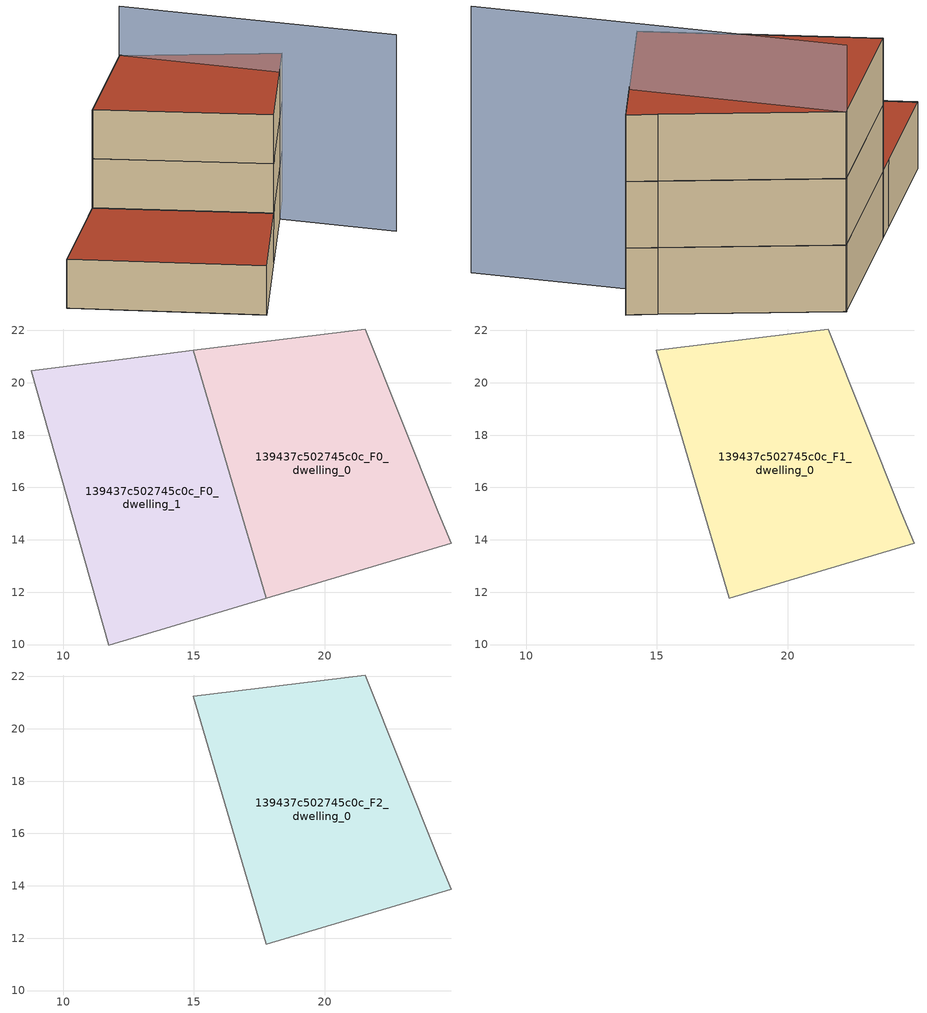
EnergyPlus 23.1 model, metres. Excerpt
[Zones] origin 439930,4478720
139437c502745c0c_F0_dwelling_0
 floor ground (EU_floor_Construction): 24.84,13.86 24.34,15.05 21.54,22.06 14.97,21.24 17.77,11.77 z0
 wall adiabatic (EU_wall_Construction): 14.97,21.24 21.54,22.06 24.34,15.05 24.84,13.86 17.77,11.77 z0:3
 wall to 139437c502745c0c_F0_dwelling_1 (EU_wall_Construction): 17.77,11.77 14.97,21.24 z0:3
139437c502745c0c_F0_dwelling_1
 floor ground (EU_floor_Construction): 17.77,11.77 14.97,21.24 13.94,21.11 8.79,20.46 11.75,9.98 z0
 wall adiabatic (EU_wall_Construction): 17.77,11.77 11.75,9.98 8.79,20.46 13.94,21.11 14.97,21.24 z0:3
 roof outside (EU_roof_Construction): 14.97,21.24 17.77,11.77 11.75,9.98 8.79,20.46 13.94,21.11 z3
139437c502745c0c_F1_dwelling_0
 floor to 139437c502745c0c_F0_dwelling_0 (EU_floor_Construction): 24.84,13.86 24.34,15.05 21.54,22.06 14.97,21.24 17.77,11.77 z3
 wall adiabatic (EU_wall_Construction): 24.84,13.86 17.77,11.77 14.97,21.24 21.54,22.06 24.34,15.05 24.84,13.86 z3:6
139437c502745c0c_F2_dwelling_0
 floor to 139437c502745c0c_F1_dwelling_0 (EU_floor_Construction): 24.84,13.86 24.34,15.05 21.54,22.06 14.97,21.24 17.77,11.77 z6
 wall adiabatic (EU_wall_Construction): 24.84,13.86 17.77,11.77 14.97,21.24 21.54,22.06 24.34,15.05 24.84,13.86 z6:9
 roof outside (EU_roof_Construction): 21.54,22.06 24.34,15.05 24.84,13.86 17.77,11.77 14.97,21.24 z9
shading: 23.47,6.78 21.54,22.08 z0:12
[Building]
EU S2 Campaign: North Axis=0; Terrain=City; Solar Distribution=FullExterior
[Site:Location]
Madrid: Latitude=40.5; Longitude=-3.5; Time Zone=1; Elevation=609
[SizingPeriod:WeatherFileDays]
AnnualSizingPeriod: Begin Month=1; Begin Day of Month=1; End Month=12; End Day of Month=31; Day of Week for Start Day=Monday; Use Weather File Daylight Saving Period=No; Use Weather File Rain and Snow Indicators=No
[MATERIAL]
EU_InternalMass_Material: Roughness=MediumRough; Thickness=0.1; Conductivity=1; Density=1800; Specific Heat=900; Thermal Absorptance=0.9; Solar Absorptance=0.7; Visible Absorptance=0.7
[MATERIAL:NOMASS] Roughness=MediumRough; Thermal Absorptance=0.9; Solar Absorptance=0.7; Visible Absorptance=0.7
Name | Thermal Resistance
EU_wall_NoMass | 0.609216
EU_roof_NoMass | 0.513268
EU_floor_NoMass | 0.568163
[CONSTRUCTION]
EU_wall_Construction: EU_wall_NoMass
EU_roof_Construction: EU_roof_NoMass
EU_floor_Construction: EU_floor_NoMass
EU_InternalMass_Construction: EU_InternalMass_Material
[ZONE] Type=1; Multiplier=1; Ceiling Height=autocalculate; Floor Area=autocalculate; Part of Total Floor Area=Yes
Name | Volume
139437c502745c0c_F0_dwelling_0; 139437c502745c0c_F1_dwelling_0; 139437c502745c0c_F2_dwelling_0 | 193.735
139437c502745c0c_F0_dwelling_1 | 193.766
[INTERNALMASS] Construction=EU_InternalMass_Construction
Name | Zone or ZoneList | Surface Area
139437c502745c0c_F0_dwelling_0_EU_InternalMass | 139437c502745c0c_F0_dwelling_0 | 64.5785
139437c502745c0c_F0_dwelling_1_EU_InternalMass | 139437c502745c0c_F0_dwelling_1 | 64.5885
139437c502745c0c_F1_dwelling_0_EU_InternalMass | 139437c502745c0c_F1_dwelling_0 | 129.167
139437c502745c0c_F2_dwelling_0_EU_InternalMass | 139437c502745c0c_F2_dwelling_0 | 129.167
[OTHEREQUIPMENT] Fuel Type=Electricity; Design Level Calculation Method=Watts/Area; Power per Zone Floor Area=1; Fraction Latent=0; Fraction Radiant=0; Fraction Lost=0; Carbon Dioxide Generation Rate=0; EndUse Subcategory=EU_Step8_InternalGains
Name | Zone or ZoneList or Space or SpaceList | Schedule
EU_Step8_InternalGain_139437c502745c0c_F0_dwelling_0_f000 | 139437c502745c0c_F0_dwelling_0 | EU_Step8_GainSchedule_139437c502745c0c_F0_dwelling_0_f000
EU_Step8_InternalGain_139437c502745c0c_F0_dwelling_1_f000 | 139437c502745c0c_F0_dwelling_1 | EU_Step8_GainSchedule_139437c502745c0c_F0_dwelling_1_f000
EU_Step8_InternalGain_139437c502745c0c_F1_dwelling_0_f000 | 139437c502745c0c_F1_dwelling_0 | EU_Step8_GainSchedule_139437c502745c0c_F1_dwelling_0_f000
EU_Step8_InternalGain_139437c502745c0c_F2_dwelling_0_f000 | 139437c502745c0c_F2_dwelling_0 | EU_Step8_GainSchedule_139437c502745c0c_F2_dwelling_0_f000
[ZONEVENTILATION:DESIGNFLOWRATE] Schedule=EU_AlwaysOn; Design Flow Rate Calculation Method=AirChanges/Hour; Air Changes per Hour=0.752966; Ventilation Type=Natural; Fan Pressure Rise=0; Fan Total Efficiency=1; Constant Term Coefficient=1; Temperature Term Coefficient=0; Velocity Term Coefficient=0; Velocity Squared Term Coefficient=0; Minimum Indoor Temperature=-100; Maximum Indoor Temperature=100; Delta Temperature=-100; Minimum Outdoor Temperature=-100; Maximum Outdoor Temperature=100; Maximum Wind Speed=40
Name | Zone or ZoneList or Space or SpaceList
EU_ConstantAir_139437c502745c0c_F0_dwelling_0 | 139437c502745c0c_F0_dwelling_0
EU_ConstantAir_139437c502745c0c_F0_dwelling_1 | 139437c502745c0c_F0_dwelling_1
EU_ConstantAir_139437c502745c0c_F1_dwelling_0 | 139437c502745c0c_F1_dwelling_0
EU_ConstantAir_139437c502745c0c_F2_dwelling_0 | 139437c502745c0c_F2_dwelling_0
[HVACTEMPLATE:THERMOSTAT] Constant Heating Setpoint=20; Constant Cooling Setpoint=50
EU_HeatOnly_139437c502745c0c_F0_dwelling_0; EU_HeatOnly_139437c502745c0c_F0_dwelling_1; EU_HeatOnly_139437c502745c0c_F1_dwelling_0; EU_HeatOnly_139437c502745c0c_F2_dwelling_0
[HVACTEMPLATE:ZONE:IDEALLOADSAIRSYSTEM] System Availability Schedule=EU_AlwaysOn; Maximum Heating Supply Air Temperature=50; Minimum Cooling Supply Air Temperature=13; Maximum Heating Supply Air Humidity Ratio=0.0156; Minimum Cooling Supply Air Humidity Ratio=0.0077; Heating Limit=NoLimit; Cooling Limit=NoLimit; Heating Availability Schedule=EU_AlwaysOn; Cooling Availability Schedule=EU_CoolingOff; Dehumidification Control Type=ConstantSensibleHeatRatio; Cooling Sensible Heat Ratio=0.7; Dehumidification Setpoint=60; Humidification Control Type=None; Humidification Setpoint=30; Outdoor Air Method=None; Outdoor Air Flow Rate per Person=0.00944; Outdoor Air Flow Rate per Zone Floor Area=0; Outdoor Air Flow Rate per Zone=0; Demand Controlled Ventilation Type=None; Outdoor Air Economizer Type=NoEconomizer; Heat Recovery Type=None; Sensible Heat Recovery Effectiveness=0.7; Latent Heat Recovery Effectiveness=0.65
Name | Template Thermostat
139437c502745c0c_F0_dwelling_0 | EU_HeatOnly_139437c502745c0c_F0_dwelling_0
139437c502745c0c_F0_dwelling_1 | EU_HeatOnly_139437c502745c0c_F0_dwelling_1
139437c502745c0c_F1_dwelling_0 | EU_HeatOnly_139437c502745c0c_F1_dwelling_0
139437c502745c0c_F2_dwelling_0 | EU_HeatOnly_139437c502745c0c_F2_dwelling_0
[SIZING:ZONE] Zone Cooling Design Supply Air Temperature Input Method=SupplyAirTemperature; Zone Cooling Design Supply Air Temperature=13; Zone Heating Design Supply Air Temperature Input Method=SupplyAirTemperature; Zone Heating Design Supply Air Temperature=50; Zone Cooling Design Supply Air Humidity Ratio=0.008; Zone Heating Design Supply Air Humidity Ratio=0.008; Cooling Design Air Flow Method=DesignDay; Cooling Design Air Flow Rate=0; Cooling Minimum Air Flow per Zone Floor Area=0.000762; Cooling Minimum Air Flow=0; Cooling Minimum Air Flow Fraction=0.2; Heating Design Air Flow Method=DesignDay; Heating Design Air Flow Rate=0; Heating Maximum Air Flow per Zone Floor Area=0.002032; Heating Maximum Air Flow=0.141576; Heating Maximum Air Flow Fraction=0.3; Account for Dedicated Outdoor Air System=No; Dedicated Outdoor Air System Control Strategy=NeutralSupplyAir; Dedicated Outdoor Air Low Setpoint Temperature for Design=autosize; Dedicated Outdoor Air High Setpoint Temperature for Design=autosize; Zone Load Sizing Method=Sensible Load Only No Latent Load; Zone Latent Cooling Design Supply Air Humidity Ratio Input Method=HumidityRatioDifference; Zone Cooling Design Supply Air Humidity Ratio Difference=0.005; Zone Latent Heating Design Supply Air Humidity Ratio Input Method=HumidityRatioDifference; Zone Humidification Design Supply Air Humidity Ratio Difference=0.005
139437c502745c0c_F0_dwelling_0; 139437c502745c0c_F0_dwelling_1; 139437c502745c0c_F1_dwelling_0; 139437c502745c0c_F2_dwelling_0
[SCHEDULE:CONSTANT]
Name | Hourly Value
EU_AlwaysOn | 1
EU_CoolingOff | 0
[SCHEDULE:FILE] Column Number=1; Rows to Skip at Top=0; Number of Hours of Data=8760; Column Separator=Comma; Interpolate to Timestep=No; Minutes per Item=60; Adjust Schedule for Daylight Savings=Yes
Name | File
EU_Step8_GainSchedule_139437c502745c0c_F0_dwelling_0_f000 | ../../schedules/139437c502745c0c/139437c502745c0c_F0_dwelling_0_f000_gain.csv
EU_Step8_GainSchedule_139437c502745c0c_F0_dwelling_1_f000 | ../../schedules/139437c502745c0c/139437c502745c0c_F0_dwelling_1_f000_gain.csv
EU_Step8_GainSchedule_139437c502745c0c_F1_dwelling_0_f000 | ../../schedules/139437c502745c0c/139437c502745c0c_F1_dwelling_0_f000_gain.csv
EU_Step8_GainSchedule_139437c502745c0c_F2_dwelling_0_f000 | ../../schedules/139437c502745c0c/139437c502745c0c_F2_dwelling_0_f000_gain.csv
